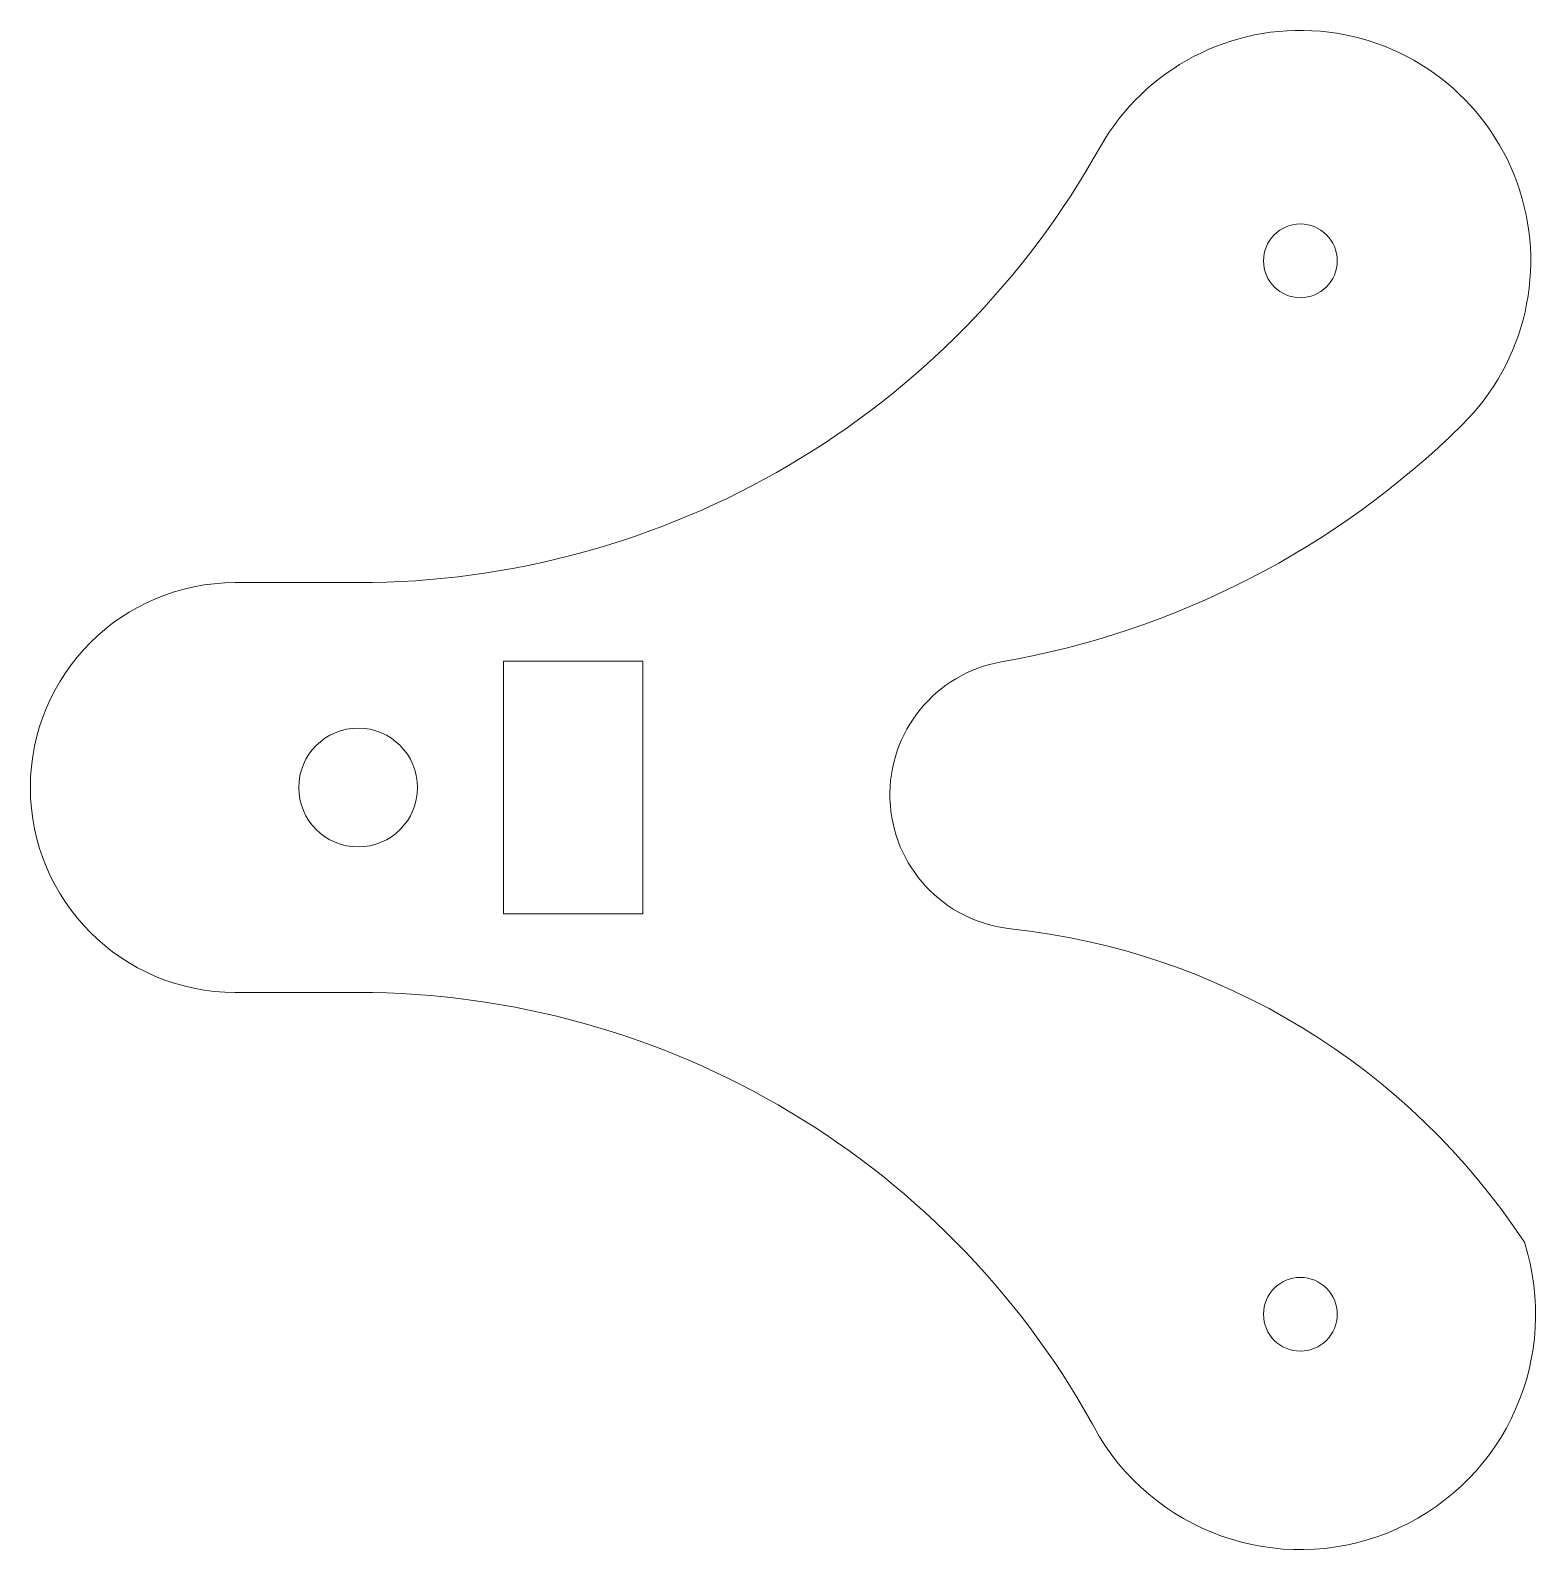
# Model space of a CAD drawing. Header units: millimetres. Extents: x 580.9 to 617.7, y 416.8 to 453.8.
import ezdxf

# ---------------------------------------------------------------- set-up
doc = ezdxf.new("R2010")
doc.units = ezdxf.units.MM

msp = doc.modelspace()

# ---------------------------------------------------------------- linework, layer by layer
at = {"color": 7, "linetype": 'Continuous', "lineweight": 15}
for p, q in [((588.92, 440.366), (585.92, 440.366)), ((592.47, 438.448), (592.47, 432.283)), ((595.87, 438.448), (592.47, 438.448)), ((595.87, 432.283), (595.87, 438.448)), ((592.47, 432.283), (595.87, 432.283)), ((585.92, 430.366), (588.92, 430.366))]:
    msp.add_line(p, q, dxfattribs=at)
for centre, radius in [((611.92, 448.218), 0.9), ((588.92, 435.366), 1.45), ((611.92, 422.513), 0.9)]:
    msp.add_circle(centre, radius, dxfattribs=at)
for centre, radius, start, end in [((611.92, 448.218), 5.623, 314.5931, 150.2303), ((588.92, 461.11), 20.744, 270, 330.864), ((601.005, 459.289), 21.169, 279.8552, 314.5931), ((585.92, 435.366), 5, 90, 270), ((605.191, 435.192), 3.29, 99.8552, 263.9016), ((603.014, 414.812), 17.206, 33.3472, 83.9016), ((588.92, 409.842), 20.523, 28.1503, 90), ((611.92, 422.513), 5.743, 211.3549, 17.8138)]:
    msp.add_arc(centre, radius, start, end, dxfattribs=at)

doc.saveas('drawing.dxf')
